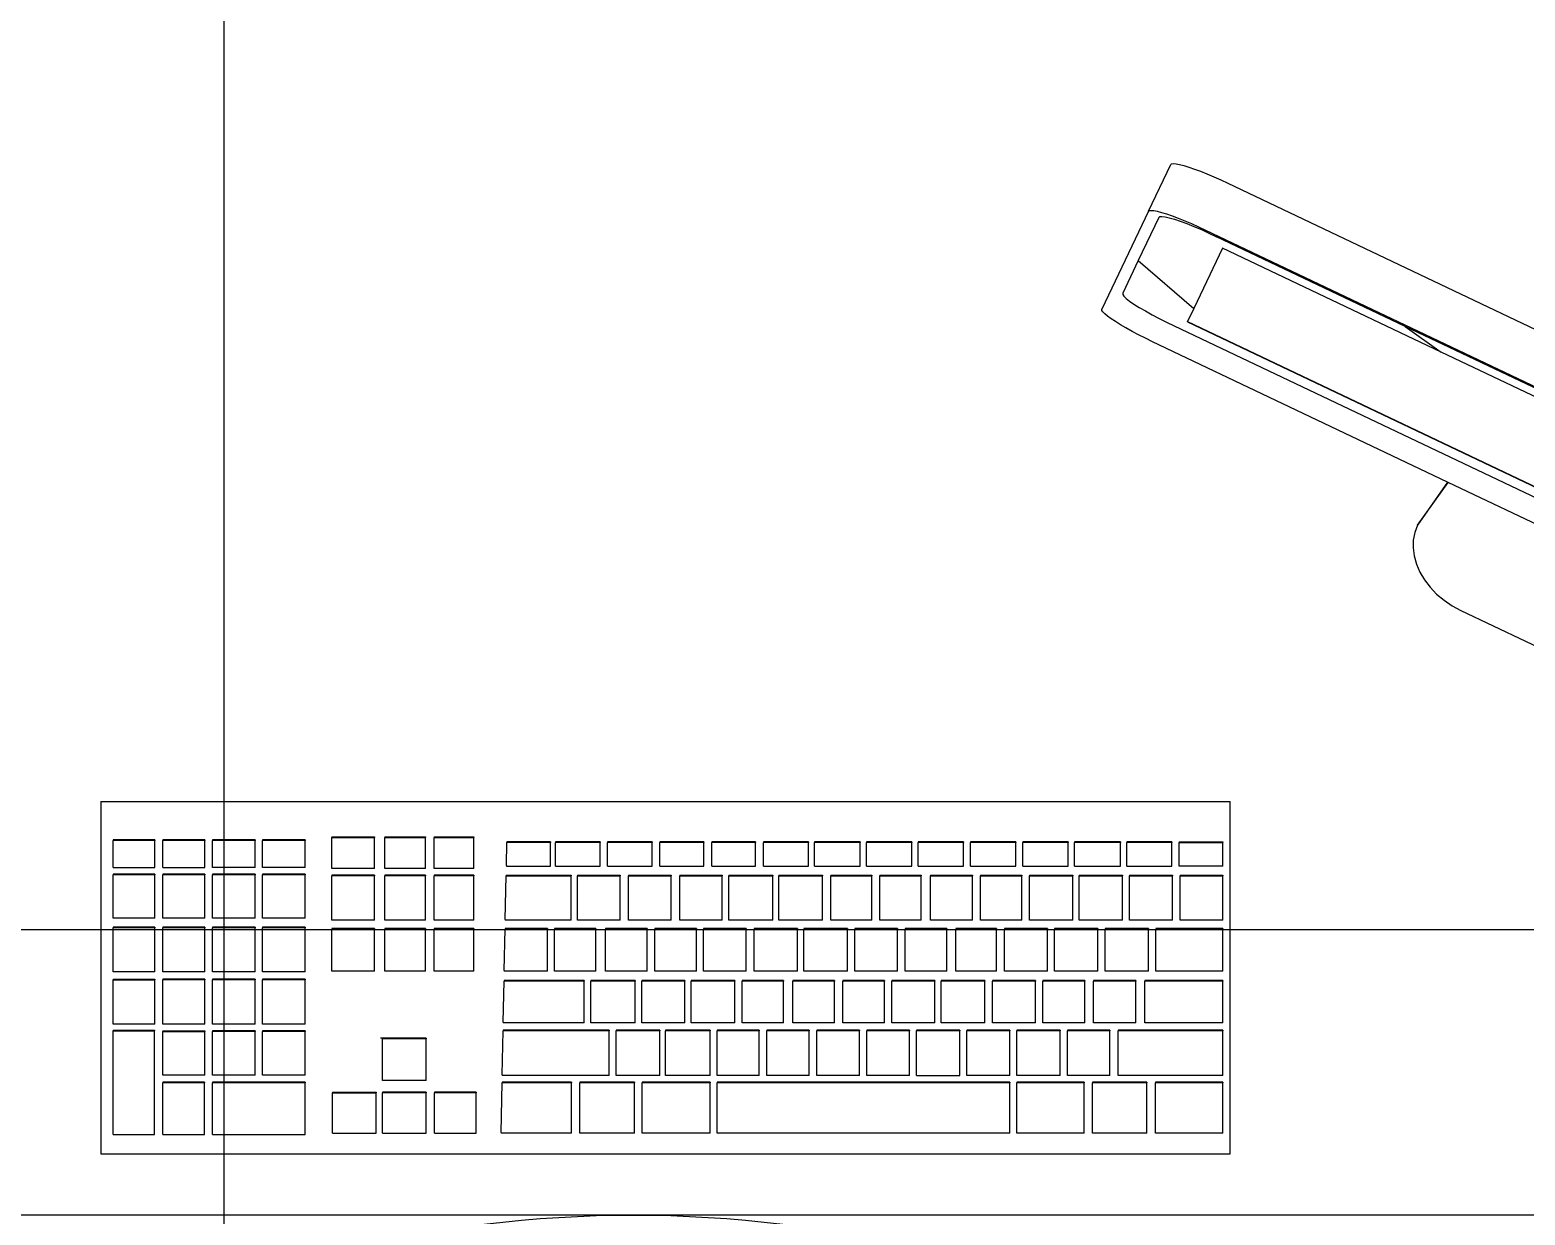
# Model space of a CAD drawing. Header units: millimetres. Extents: x 2767 to 2978, y 1319 to 1481.
# Drawn here: x 2933.005 to 2933.581, y 1400.065 to 1400.523 of the extents above; entities that cross this region are included whole.
import ezdxf

# ---------------------------------------------------------------- set-up
doc = ezdxf.new("R2010")
doc.units = ezdxf.units.MM
doc.header["$LTSCALE"] = 0.03
doc.layers.add('A-EQUIPAMENTOS', color=252, linetype='Continuous')
doc.layers.add('A-PAREDE', color=5, linetype='Continuous', lineweight=30)
doc.layers.add('A_lay', color=7, linetype='Continuous', true_color=0x919191)

# ---------------------------------------------------------------- blocks, each defined once
blk = doc.blocks.new('Adminidtração')
at = {"layer": 'A_lay'}
h = blk.add_hatch(dxfattribs=at)
h.set_pattern_fill('ANSI37', color=256, scale=4.9, angle=45)
h.set_pattern_definition([(90, (-0.43, 0), (-0.6125, 6e-17), []), (180, (-0.43, 0), (-6e-17, -0.6125), [])])
h.paths.add_polyline_path([(207820.34172, 9278530.58225), (207820.34172, 9278530.55225), (207820.34172, 9278529.65225), (207822.94172, 9278529.65225), (207822.94172, 9278532.95225), (207822.87672, 9278532.95225), (207822.84672, 9278532.95225), (207821.40672, 9278532.95225), (207821.37672, 9278532.95225), (207821.25172, 9278532.95225), (207821.25172, 9278532.95225), (207821.22172, 9278532.95225), (207821.04305, 9278532.95225), (207820.97475, 9278532.95225), (207820.89127, 9278532.95225), (207820.42172, 9278532.95225), (207820.39172, 9278532.95225), (207820.34172, 9278532.95225), (207820.34172, 9278532.05225), (207820.34172, 9278532.02225)])
at = {"layer": 'A-EQUIPAMENTOS'}
for p, q in [((207821.06534, 9278530.80483), (207821.06283, 9278530.80382)), ((207821.06769, 9278530.80571), (207821.06534, 9278530.80483)), ((207821.06984, 9278530.80645), (207821.06769, 9278530.80571)), ((207821.07175, 9278530.80705), (207821.06984, 9278530.80645)), ((207821.07339, 9278530.80748), (207821.07175, 9278530.80705)), ((207821.07474, 9278530.80774), (207821.07339, 9278530.80748)), ((207821.07577, 9278530.80783), (207821.07474, 9278530.80774)), ((207821.07646, 9278530.80775), (207821.07577, 9278530.80783)), ((207821.0768, 9278530.80749), (207821.07646, 9278530.80775)), ((207821.0854, 9278530.78941), (207821.0768, 9278530.80749)), ((207821.05479, 9278530.80024), (207820.93077, 9278530.74127)), ((207821.05751, 9278530.80151), (207821.05479, 9278530.80024)), ((207821.0602, 9278530.80271), (207821.05751, 9278530.80151)), ((207821.06283, 9278530.80382), (207821.0602, 9278530.80271)), ((207821.07628, 9278530.78763), (207821.07393, 9278530.78675)), ((207821.07843, 9278530.78838), (207821.07628, 9278530.78763)), ((207821.07899, 9278530.7873), (207821.07737, 9278530.78694)), ((207821.08035, 9278530.78897), (207821.07843, 9278530.78838)), ((207821.08022, 9278530.78744), (207821.07899, 9278530.7873)), ((207821.08102, 9278530.78736), (207821.08022, 9278530.78744)), ((207821.08199, 9278530.7894), (207821.08035, 9278530.78897)), ((207821.08139, 9278530.78706), (207821.08102, 9278530.78736)), ((207821.08334, 9278530.78966), (207821.08199, 9278530.7894)), ((207821.08437, 9278530.78975), (207821.08334, 9278530.78966)), ((207821.08506, 9278530.78967), (207821.08437, 9278530.78975)), ((207821.0854, 9278530.78941), (207821.08506, 9278530.78967)), ((207821.0854, 9278530.78941), (207821.10337, 9278530.75161)), ((207821.06338, 9278530.78216), (207820.6491, 9278530.58517)), ((207821.06498, 9278530.78233), (207821.06206, 9278530.78099)), ((207821.0661, 9278530.78343), (207821.06338, 9278530.78216)), ((207821.06784, 9278530.78356), (207821.06498, 9278530.78233)), ((207821.0688, 9278530.78463), (207821.0661, 9278530.78343)), ((207821.07057, 9278530.78466), (207821.06784, 9278530.78356)), ((207821.07142, 9278530.78574), (207821.0688, 9278530.78463)), ((207821.07311, 9278530.7856), (207821.07057, 9278530.78466)), ((207821.07393, 9278530.78675), (207821.07142, 9278530.78574)), ((207821.0754, 9278530.78637), (207821.07311, 9278530.7856)), ((207821.07737, 9278530.78694), (207821.0754, 9278530.78637)), ((207821.08139, 9278530.78706), (207821.08932, 9278530.77036)), ((207820.98643, 9278530.74502), (207821.05914, 9278530.77959)), ((207821.06206, 9278530.78099), (207821.05914, 9278530.77959)), ((207820.97249, 9278530.7351), (207821.05685, 9278530.77521)), ((207821.05685, 9278530.77521), (207821.06793, 9278530.7519)), ((207821.08932, 9278530.77036), (207821.06793, 9278530.7519)), ((207821.08932, 9278530.77036), (207821.09529, 9278530.75782)), ((207821.09098, 9278530.75361), (207821.08894, 9278530.75232)), ((207821.09266, 9278530.75478), (207821.09098, 9278530.75361)), ((207821.09397, 9278530.75581), (207821.09266, 9278530.75478)), ((207821.09485, 9278530.75668), (207821.09397, 9278530.75581)), ((207821.09529, 9278530.75735), (207821.09485, 9278530.75668)), ((207821.09529, 9278530.75782), (207821.09529, 9278530.75735)), ((207821.07037, 9278530.74678), (207820.6687, 9278530.55578)), ((207821.07031, 9278530.74692), (207820.81878, 9278530.62731)), ((207821.06793, 9278530.7519), (207821.07031, 9278530.74692)), ((207821.07037, 9278530.74678), (207821.07031, 9278530.74692)), ((207821.08126, 9278530.74808), (207821.07838, 9278530.74666)), ((207821.08402, 9278530.74952), (207821.08126, 9278530.74808)), ((207821.0866, 9278530.75095), (207821.08402, 9278530.74952)), ((207821.08894, 9278530.75232), (207821.0866, 9278530.75095)), ((207821.09624, 9278530.74566), (207821.09817, 9278530.74686)), ((207821.09817, 9278530.74686), (207821.09984, 9278530.74797)), ((207821.09984, 9278530.74797), (207821.10121, 9278530.74897)), ((207821.10121, 9278530.74897), (207821.10227, 9278530.74985)), ((207821.10227, 9278530.74985), (207821.10299, 9278530.75059)), ((207821.10299, 9278530.75059), (207821.10336, 9278530.75118)), ((207821.10336, 9278530.75118), (207821.10337, 9278530.75161)), ((207820.65373, 9278530.58682), (207820.98643, 9278530.74502)), ((207821.07546, 9278530.74528), (207820.66419, 9278530.54972)), ((207820.98643, 9278530.74502), (207820.97249, 9278530.7351)), ((207821.07838, 9278530.74666), (207821.07546, 9278530.74528)), ((207821.08656, 9278530.74042), (207821.08919, 9278530.74175)), ((207821.08919, 9278530.74175), (207821.09171, 9278530.74309)), ((207821.09171, 9278530.74309), (207821.09407, 9278530.7444)), ((207821.09407, 9278530.7444), (207821.09624, 9278530.74566)), ((207820.97002, 9278530.68498), (207821.08386, 9278530.73911)), ((207821.08386, 9278530.73911), (207821.08656, 9278530.74042)), ((207820.65518, 9278530.58422), (207820.97249, 9278530.7351)), ((207820.78653, 9278530.59773), (207820.96975, 9278530.68485)), ((207820.96975, 9278530.68485), (207820.97002, 9278530.68498)), ((207820.98165, 9278530.6683), (207820.96975, 9278530.68485)), ((207820.97002, 9278530.68498), (207820.98165, 9278530.6683)), ((207820.98165, 9278530.6683), (207820.98268, 9278530.66554)), ((207820.98268, 9278530.66554), (207820.98325, 9278530.66261)), ((207820.98325, 9278530.66261), (207820.98333, 9278530.65957)), ((207820.98294, 9278530.65646), (207820.98207, 9278530.65334)), ((207820.98333, 9278530.65957), (207820.98294, 9278530.65646)), ((207820.98074, 9278530.65027), (207820.97898, 9278530.64728)), ((207820.98207, 9278530.65334), (207820.98074, 9278530.65027)), ((207820.97681, 9278530.64444), (207820.97427, 9278530.64179)), ((207820.97898, 9278530.64728), (207820.97681, 9278530.64444)), ((207820.96827, 9278530.63726), (207820.96491, 9278530.63545)), ((207820.97141, 9278530.63939), (207820.96827, 9278530.63726)), ((207820.97427, 9278530.64179), (207820.97141, 9278530.63939)), ((207820.96491, 9278530.63545), (207820.8279, 9278530.5703)), ((207821.48946, 9278530.56172), (207821.05394, 9278530.56172)), ((207821.05394, 9278530.42591), (207821.05394, 9278530.56172)), ((207821.48946, 9278530.56172), (207821.48946, 9278530.42591)), ((207821.07356, 9278530.54619), (207821.0567, 9278530.54619)), ((207821.0567, 9278530.54619), (207821.0567, 9278530.54592)), ((207821.07356, 9278530.54592), (207821.0567, 9278530.54592)), ((207821.0567, 9278530.53684), (207821.0567, 9278530.54592)), ((207821.07356, 9278530.54619), (207821.07356, 9278530.54592)), ((207821.07356, 9278530.53684), (207821.07356, 9278530.54592)), ((207821.07635, 9278530.54619), (207821.09377, 9278530.54619)), ((207821.07635, 9278530.54619), (207821.07635, 9278530.54592)), ((207821.07635, 9278530.54592), (207821.09377, 9278530.54592)), ((207821.07635, 9278530.53684), (207821.07635, 9278530.54592)), ((207821.09377, 9278530.54619), (207821.09377, 9278530.54592)), ((207821.09377, 9278530.53684), (207821.09377, 9278530.54592)), ((207821.09619, 9278530.54619), (207821.11399, 9278530.54619)), ((207821.09619, 9278530.54619), (207821.09619, 9278530.54592)), ((207821.09619, 9278530.54592), (207821.11399, 9278530.54592)), ((207821.09619, 9278530.53684), (207821.09619, 9278530.54592)), ((207821.11399, 9278530.54619), (207821.11399, 9278530.54592)), ((207821.11399, 9278530.53684), (207821.11399, 9278530.54592)), ((207821.11635, 9278530.54619), (207821.13383, 9278530.54619)), ((207821.11635, 9278530.54619), (207821.11635, 9278530.54592)), ((207821.11635, 9278530.54592), (207821.13383, 9278530.54592)), ((207821.11635, 9278530.53684), (207821.11635, 9278530.54592)), ((207821.13383, 9278530.54619), (207821.13383, 9278530.54592)), ((207821.13383, 9278530.53684), (207821.13383, 9278530.54592)), ((207821.13657, 9278530.54619), (207821.15405, 9278530.54619)), ((207821.13657, 9278530.54619), (207821.13657, 9278530.54592)), ((207821.13657, 9278530.54592), (207821.15405, 9278530.54592)), ((207821.13657, 9278530.53684), (207821.13657, 9278530.54592)), ((207821.15405, 9278530.54619), (207821.15405, 9278530.54592)), ((207821.15405, 9278530.53684), (207821.15405, 9278530.54592)), ((207821.1568, 9278530.54619), (207821.17422, 9278530.54619)), ((207821.1568, 9278530.54619), (207821.1568, 9278530.54592)), ((207821.1568, 9278530.54592), (207821.17422, 9278530.54592)), ((207821.1568, 9278530.53684), (207821.1568, 9278530.54592)), ((207821.17422, 9278530.54619), (207821.17422, 9278530.54592)), ((207821.17422, 9278530.53684), (207821.17422, 9278530.54592)), ((207821.17672, 9278530.54619), (207821.19418, 9278530.54619)), ((207821.17672, 9278530.54619), (207821.17672, 9278530.54592)), ((207821.17672, 9278530.53684), (207821.17672, 9278530.54592)), ((207821.17672, 9278530.54592), (207821.19418, 9278530.54592)), ((207821.19418, 9278530.54619), (207821.19418, 9278530.54592)), ((207821.19418, 9278530.53684), (207821.19418, 9278530.54592)), ((207821.19657, 9278530.54619), (207821.21421, 9278530.54619)), ((207821.19657, 9278530.54619), (207821.19657, 9278530.54592)), ((207821.19657, 9278530.54592), (207821.21421, 9278530.54592)), ((207821.19657, 9278530.53684), (207821.19657, 9278530.54592)), ((207821.21421, 9278530.54619), (207821.21421, 9278530.54592)), ((207821.21421, 9278530.53684), (207821.21421, 9278530.54592)), ((207821.21658, 9278530.54619), (207821.2339, 9278530.54619)), ((207821.21658, 9278530.54619), (207821.21658, 9278530.54592)), ((207821.21658, 9278530.53684), (207821.21658, 9278530.54592)), ((207821.21658, 9278530.54592), (207821.2339, 9278530.54592)), ((207821.2339, 9278530.54619), (207821.2339, 9278530.54592)), ((207821.2339, 9278530.53684), (207821.2339, 9278530.54592)), ((207821.23699, 9278530.54619), (207821.25376, 9278530.54619)), ((207821.23699, 9278530.54619), (207821.23699, 9278530.54592)), ((207821.23699, 9278530.54592), (207821.25376, 9278530.54592)), ((207821.23699, 9278530.53684), (207821.23699, 9278530.54592)), ((207821.25376, 9278530.54619), (207821.25376, 9278530.54592)), ((207821.25376, 9278530.53684), (207821.25376, 9278530.54592)), ((207821.25692, 9278530.54619), (207821.27387, 9278530.54619)), ((207821.25692, 9278530.54619), (207821.25692, 9278530.54592)), ((207821.25692, 9278530.54592), (207821.27387, 9278530.54592)), ((207821.25692, 9278530.53684), (207821.25692, 9278530.54592)), ((207821.27387, 9278530.54619), (207821.27387, 9278530.54592)), ((207821.27387, 9278530.53684), (207821.27387, 9278530.54592)), ((207821.27684, 9278530.54619), (207821.27684, 9278530.54592)), ((207821.27684, 9278530.54619), (207821.29403, 9278530.54619)), ((207821.27684, 9278530.53684), (207821.27684, 9278530.54592)), ((207821.27684, 9278530.54592), (207821.29403, 9278530.54592)), ((207821.29403, 9278530.54619), (207821.29403, 9278530.54592)), ((207821.29403, 9278530.53684), (207821.29403, 9278530.54592)), ((207821.29689, 9278530.54619), (207821.29689, 9278530.54592)), ((207821.29689, 9278530.54619), (207821.31414, 9278530.54619)), ((207821.29689, 9278530.54592), (207821.31414, 9278530.54592)), ((207821.29689, 9278530.53684), (207821.29689, 9278530.54592)), ((207821.31414, 9278530.54619), (207821.31414, 9278530.54592)), ((207821.31414, 9278530.53684), (207821.31414, 9278530.54592)), ((207821.31602, 9278530.54619), (207821.31602, 9278530.54592)), ((207821.31602, 9278530.54619), (207821.33288, 9278530.54619)), ((207821.31602, 9278530.54592), (207821.33288, 9278530.54592)), ((207821.31602, 9278530.53684), (207821.31602, 9278530.54592)), ((207821.33288, 9278530.54619), (207821.33288, 9278530.54592)), ((207821.33306, 9278530.53712), (207821.33288, 9278530.54592)), ((207821.34556, 9278530.54809), (207821.34556, 9278530.54782)), ((207821.36088, 9278530.54809), (207821.34556, 9278530.54809)), ((207821.36088, 9278530.54782), (207821.34556, 9278530.54782)), ((207821.34556, 9278530.53597), (207821.34556, 9278530.54782)), ((207821.36088, 9278530.54809), (207821.36088, 9278530.54782)), ((207821.36088, 9278530.53597), (207821.36088, 9278530.54782)), ((207821.36423, 9278530.54809), (207821.36423, 9278530.54782)), ((207821.37992, 9278530.54809), (207821.36423, 9278530.54809)), ((207821.37992, 9278530.54782), (207821.36423, 9278530.54782)), ((207821.36423, 9278530.53597), (207821.36423, 9278530.54782)), ((207821.37992, 9278530.54809), (207821.37992, 9278530.54782)), ((207821.37992, 9278530.53597), (207821.37992, 9278530.54782)), ((207821.3839, 9278530.54809), (207821.3839, 9278530.54782)), ((207821.40038, 9278530.54809), (207821.3839, 9278530.54809)), ((207821.40038, 9278530.54782), (207821.3839, 9278530.54782)), ((207821.3839, 9278530.53597), (207821.3839, 9278530.54782)), ((207821.40038, 9278530.54809), (207821.40038, 9278530.54782)), ((207821.40038, 9278530.53597), (207821.40038, 9278530.54782)), ((207821.41067, 9278530.54695), (207821.42706, 9278530.54695)), ((207821.41067, 9278530.54695), (207821.41067, 9278530.54668)), ((207821.41067, 9278530.54668), (207821.42706, 9278530.54668)), ((207821.41067, 9278530.53632), (207821.41067, 9278530.54668)), ((207821.42706, 9278530.54695), (207821.42706, 9278530.54668)), ((207821.42706, 9278530.53632), (207821.42706, 9278530.54668)), ((207821.42989, 9278530.54695), (207821.42989, 9278530.54668)), ((207821.42989, 9278530.54695), (207821.44641, 9278530.54695)), ((207821.42989, 9278530.54668), (207821.44641, 9278530.54668)), ((207821.42989, 9278530.53632), (207821.42989, 9278530.54668)), ((207821.44641, 9278530.54695), (207821.44641, 9278530.54668)), ((207821.44641, 9278530.53632), (207821.44641, 9278530.54668)), ((207821.44934, 9278530.54695), (207821.44934, 9278530.54668)), ((207821.44934, 9278530.54695), (207821.46556, 9278530.54695)), ((207821.44934, 9278530.54668), (207821.46556, 9278530.54668)), ((207821.44934, 9278530.53632), (207821.44934, 9278530.54668)), ((207821.46556, 9278530.54695), (207821.46556, 9278530.54668)), ((207821.46556, 9278530.53632), (207821.46556, 9278530.54668)), ((207821.46857, 9278530.54695), (207821.48472, 9278530.54695)), ((207821.46857, 9278530.54695), (207821.46857, 9278530.54668)), ((207821.46857, 9278530.54668), (207821.48472, 9278530.54668)), ((207821.46857, 9278530.53632), (207821.46857, 9278530.54668)), ((207821.48472, 9278530.54695), (207821.48472, 9278530.54668)), ((207821.48472, 9278530.53632), (207821.48472, 9278530.54668)), ((207821.0567, 9278530.53684), (207821.07356, 9278530.53684)), ((207821.0567, 9278530.53341), (207821.0567, 9278530.53314)), ((207821.0732, 9278530.53341), (207821.0567, 9278530.53341)), ((207821.0732, 9278530.53341), (207821.0732, 9278530.53314)), ((207821.09276, 9278530.53341), (207821.07607, 9278530.53341)), ((207821.07607, 9278530.53341), (207821.07607, 9278530.53314)), ((207821.09377, 9278530.53684), (207821.07635, 9278530.53684)), ((207821.09276, 9278530.53341), (207821.09276, 9278530.53314)), ((207821.11216, 9278530.53341), (207821.09543, 9278530.53341)), ((207821.09543, 9278530.53341), (207821.09543, 9278530.53314)), ((207821.11399, 9278530.53684), (207821.09619, 9278530.53684)), ((207821.11216, 9278530.53341), (207821.11216, 9278530.53314)), ((207821.13127, 9278530.53341), (207821.11456, 9278530.53341)), ((207821.11456, 9278530.53341), (207821.11456, 9278530.53314)), ((207821.13383, 9278530.53684), (207821.11635, 9278530.53684)), ((207821.13127, 9278530.53341), (207821.13127, 9278530.53314)), ((207821.15015, 9278530.53341), (207821.13424, 9278530.53341)), ((207821.13424, 9278530.53341), (207821.13424, 9278530.53314)), ((207821.15405, 9278530.53684), (207821.13657, 9278530.53684)), ((207821.15015, 9278530.53341), (207821.15015, 9278530.53314)), ((207821.16946, 9278530.53341), (207821.15331, 9278530.53341)), ((207821.15331, 9278530.53341), (207821.15331, 9278530.53314)), ((207821.17422, 9278530.53684), (207821.1568, 9278530.53684)), ((207821.16946, 9278530.53341), (207821.16946, 9278530.53314)), ((207821.17309, 9278530.53341), (207821.17309, 9278530.53314)), ((207821.189, 9278530.53341), (207821.17309, 9278530.53341)), ((207821.19418, 9278530.53684), (207821.17672, 9278530.53684)), ((207821.189, 9278530.53341), (207821.189, 9278530.53314)), ((207821.20797, 9278530.53341), (207821.19209, 9278530.53341)), ((207821.19209, 9278530.53341), (207821.19209, 9278530.53314)), ((207821.21421, 9278530.53684), (207821.19657, 9278530.53684)), ((207821.20797, 9278530.53341), (207821.20797, 9278530.53314)), ((207821.22791, 9278530.53341), (207821.21106, 9278530.53341)), ((207821.21106, 9278530.53341), (207821.21106, 9278530.53314)), ((207821.2339, 9278530.53684), (207821.21658, 9278530.53684)), ((207821.22791, 9278530.53341), (207821.22791, 9278530.53314)), ((207821.23026, 9278530.53341), (207821.23026, 9278530.53314)), ((207821.24723, 9278530.53341), (207821.23026, 9278530.53341)), ((207821.25376, 9278530.53684), (207821.23699, 9278530.53684)), ((207821.24723, 9278530.53341), (207821.24723, 9278530.53314)), ((207821.26614, 9278530.53341), (207821.24981, 9278530.53341)), ((207821.24981, 9278530.53341), (207821.24981, 9278530.53314)), ((207821.27387, 9278530.53684), (207821.25692, 9278530.53684)), ((207821.26614, 9278530.53341), (207821.26614, 9278530.53314)), ((207821.26955, 9278530.53341), (207821.26955, 9278530.53314)), ((207821.28597, 9278530.53341), (207821.26955, 9278530.53341)), ((207821.29403, 9278530.53684), (207821.27684, 9278530.53684)), ((207821.28597, 9278530.53341), (207821.28597, 9278530.53314)), ((207821.28916, 9278530.53341), (207821.28916, 9278530.53314)), ((207821.30557, 9278530.53341), (207821.28916, 9278530.53341)), ((207821.31414, 9278530.53684), (207821.29689, 9278530.53684)), ((207821.30557, 9278530.53341), (207821.30557, 9278530.53314)), ((207821.30808, 9278530.53341), (207821.30808, 9278530.53314)), ((207821.33313, 9278530.53341), (207821.30808, 9278530.53341)), ((207821.33306, 9278530.53684), (207821.31602, 9278530.53684)), ((207821.33306, 9278530.53712), (207821.33306, 9278530.53684)), ((207821.33313, 9278530.53341), (207821.33313, 9278530.53314)), ((207821.34556, 9278530.53597), (207821.36088, 9278530.53597)), ((207821.34556, 9278530.53341), (207821.34556, 9278530.53314)), ((207821.34556, 9278530.53341), (207821.36088, 9278530.53341)), ((207821.36088, 9278530.53341), (207821.36088, 9278530.53314)), ((207821.36423, 9278530.53597), (207821.37992, 9278530.53597)), ((207821.36423, 9278530.53341), (207821.36423, 9278530.53314)), ((207821.36423, 9278530.53341), (207821.37992, 9278530.53341)), ((207821.37992, 9278530.53341), (207821.37992, 9278530.53314)), ((207821.3839, 9278530.53597), (207821.40038, 9278530.53597)), ((207821.3839, 9278530.53341), (207821.40038, 9278530.53341)), ((207821.3839, 9278530.53341), (207821.3839, 9278530.53314)), ((207821.40038, 9278530.53341), (207821.40038, 9278530.53314)), ((207821.41067, 9278530.53632), (207821.42706, 9278530.53632)), ((207821.41067, 9278530.53378), (207821.42706, 9278530.53378)), ((207821.41067, 9278530.53378), (207821.41067, 9278530.53351)), ((207821.41067, 9278530.53351), (207821.42706, 9278530.53351)), ((207821.41067, 9278530.51677), (207821.41067, 9278530.53351)), ((207821.42706, 9278530.53378), (207821.42706, 9278530.53351)), ((207821.42706, 9278530.51677), (207821.42706, 9278530.53351)), ((207821.42989, 9278530.53632), (207821.44641, 9278530.53632)), ((207821.42989, 9278530.53378), (207821.44641, 9278530.53378)), ((207821.42989, 9278530.53378), (207821.42989, 9278530.53351)), ((207821.42989, 9278530.53351), (207821.44641, 9278530.53351)), ((207821.42989, 9278530.51677), (207821.42989, 9278530.53351)), ((207821.44641, 9278530.53378), (207821.44641, 9278530.53351)), ((207821.44641, 9278530.51677), (207821.44641, 9278530.53351)), ((207821.46556, 9278530.53632), (207821.44934, 9278530.53632)), ((207821.44934, 9278530.53378), (207821.46556, 9278530.53378)), ((207821.44934, 9278530.53378), (207821.44934, 9278530.53351)), ((207821.44934, 9278530.53351), (207821.46556, 9278530.53351)), ((207821.44934, 9278530.51677), (207821.44934, 9278530.53351)), ((207821.46556, 9278530.53378), (207821.46556, 9278530.53351)), ((207821.46556, 9278530.51677), (207821.46556, 9278530.53351)), ((207821.48472, 9278530.53632), (207821.46857, 9278530.53632)), ((207821.46857, 9278530.53378), (207821.48472, 9278530.53378)), ((207821.46857, 9278530.53378), (207821.46857, 9278530.53351)), ((207821.46857, 9278530.53351), (207821.48472, 9278530.53351)), ((207821.46857, 9278530.51677), (207821.46857, 9278530.53351)), ((207821.48472, 9278530.53378), (207821.48472, 9278530.53351)), ((207821.48472, 9278530.51677), (207821.48472, 9278530.53351)), ((207821.0732, 9278530.53314), (207821.0567, 9278530.53314)), ((207821.0567, 9278530.51598), (207821.0567, 9278530.53314)), ((207821.0732, 9278530.51598), (207821.0732, 9278530.53314)), ((207821.09276, 9278530.53314), (207821.07607, 9278530.53314)), ((207821.07607, 9278530.51598), (207821.07607, 9278530.53314)), ((207821.09276, 9278530.51598), (207821.09276, 9278530.53314)), ((207821.11216, 9278530.53314), (207821.09543, 9278530.53314)), ((207821.09543, 9278530.51598), (207821.09543, 9278530.53314)), ((207821.11216, 9278530.51598), (207821.11216, 9278530.53314)), ((207821.13127, 9278530.53314), (207821.11456, 9278530.53314)), ((207821.11456, 9278530.51598), (207821.11456, 9278530.53314)), ((207821.13127, 9278530.51598), (207821.13127, 9278530.53314)), ((207821.15015, 9278530.53314), (207821.13424, 9278530.53314)), ((207821.13424, 9278530.51598), (207821.13424, 9278530.53314)), ((207821.15015, 9278530.51598), (207821.15015, 9278530.53314)), ((207821.16946, 9278530.53314), (207821.15331, 9278530.53314)), ((207821.15331, 9278530.51598), (207821.15331, 9278530.53314)), ((207821.16946, 9278530.51598), (207821.16946, 9278530.53314)), ((207821.189, 9278530.53314), (207821.17309, 9278530.53314)), ((207821.17309, 9278530.51598), (207821.17309, 9278530.53314)), ((207821.189, 9278530.51598), (207821.189, 9278530.53314)), ((207821.20797, 9278530.53314), (207821.19209, 9278530.53314)), ((207821.19209, 9278530.51598), (207821.19209, 9278530.53314)), ((207821.20797, 9278530.51598), (207821.20797, 9278530.53314)), ((207821.22791, 9278530.53314), (207821.21106, 9278530.53314)), ((207821.21106, 9278530.51598), (207821.21106, 9278530.53314)), ((207821.22791, 9278530.51598), (207821.22791, 9278530.53314)), ((207821.24723, 9278530.53314), (207821.23026, 9278530.53314)), ((207821.23026, 9278530.51598), (207821.23026, 9278530.53314)), ((207821.24723, 9278530.51598), (207821.24723, 9278530.53314)), ((207821.26614, 9278530.53314), (207821.24981, 9278530.53314)), ((207821.24981, 9278530.51598), (207821.24981, 9278530.53314)), ((207821.26614, 9278530.51598), (207821.26614, 9278530.53314)), ((207821.28597, 9278530.53314), (207821.26955, 9278530.53314)), ((207821.26955, 9278530.51598), (207821.26955, 9278530.53314)), ((207821.28597, 9278530.51598), (207821.28597, 9278530.53314)), ((207821.30557, 9278530.53314), (207821.28916, 9278530.53314)), ((207821.28916, 9278530.51598), (207821.28916, 9278530.53314)), ((207821.30557, 9278530.51598), (207821.30557, 9278530.53314)), ((207821.33313, 9278530.53314), (207821.30808, 9278530.53314)), ((207821.30808, 9278530.51598), (207821.30808, 9278530.53314)), ((207821.33346, 9278530.51625), (207821.33313, 9278530.53314)), ((207821.34556, 9278530.53314), (207821.36088, 9278530.53314)), ((207821.34556, 9278530.51598), (207821.34556, 9278530.53314)), ((207821.36088, 9278530.51598), (207821.36088, 9278530.53314)), ((207821.36423, 9278530.53314), (207821.37992, 9278530.53314)), ((207821.36423, 9278530.51598), (207821.36423, 9278530.53314)), ((207821.37992, 9278530.51598), (207821.37992, 9278530.53314)), ((207821.3839, 9278530.53314), (207821.40038, 9278530.53314)), ((207821.3839, 9278530.51598), (207821.3839, 9278530.53314)), ((207821.40038, 9278530.51598), (207821.40038, 9278530.53314)), ((207821.33346, 9278530.51625), (207821.33346, 9278530.51598)), ((207821.41067, 9278530.51677), (207821.42706, 9278530.51677)), ((207821.42989, 9278530.51677), (207821.44641, 9278530.51677)), ((207821.44934, 9278530.51677), (207821.46556, 9278530.51677)), ((207821.46857, 9278530.51677), (207821.48472, 9278530.51677)), ((207821.0567, 9278530.51598), (207821.0732, 9278530.51598)), ((207821.0567, 9278530.51282), (207821.0567, 9278530.51255)), ((207821.0567, 9278530.51282), (207821.08253, 9278530.51282)), ((207821.0567, 9278530.51255), (207821.08253, 9278530.51255)), ((207821.0567, 9278530.49634), (207821.0567, 9278530.51255)), ((207821.07607, 9278530.51598), (207821.09276, 9278530.51598)), ((207821.08253, 9278530.51282), (207821.08253, 9278530.51255)), ((207821.08253, 9278530.49634), (207821.08253, 9278530.51255)), ((207821.08537, 9278530.51282), (207821.10212, 9278530.51282)), ((207821.08537, 9278530.51282), (207821.08537, 9278530.51255)), ((207821.08537, 9278530.51255), (207821.10212, 9278530.51255)), ((207821.08537, 9278530.49634), (207821.08537, 9278530.51255)), ((207821.09543, 9278530.51598), (207821.11216, 9278530.51598)), ((207821.10212, 9278530.51282), (207821.10212, 9278530.51255)), ((207821.10212, 9278530.49634), (207821.10212, 9278530.51255)), ((207821.10493, 9278530.51282), (207821.12162, 9278530.51282)), ((207821.10493, 9278530.51282), (207821.10493, 9278530.51255)), ((207821.10493, 9278530.51255), (207821.12162, 9278530.51255)), ((207821.10493, 9278530.49634), (207821.10493, 9278530.51255)), ((207821.11456, 9278530.51598), (207821.13127, 9278530.51598)), ((207821.12162, 9278530.51282), (207821.12162, 9278530.51255)), ((207821.12162, 9278530.49634), (207821.12162, 9278530.51255)), ((207821.12428, 9278530.51282), (207821.12428, 9278530.51255)), ((207821.12428, 9278530.51282), (207821.14092, 9278530.51282)), ((207821.12428, 9278530.51255), (207821.14092, 9278530.51255)), ((207821.12428, 9278530.49634), (207821.12428, 9278530.51255)), ((207821.13424, 9278530.51598), (207821.15015, 9278530.51598)), ((207821.14092, 9278530.51282), (207821.14092, 9278530.51255)), ((207821.14092, 9278530.49634), (207821.14092, 9278530.51255)), ((207821.14405, 9278530.51282), (207821.15965, 9278530.51282)), ((207821.14405, 9278530.51282), (207821.14405, 9278530.51255)), ((207821.14405, 9278530.51255), (207821.15965, 9278530.51255)), ((207821.14405, 9278530.49634), (207821.14405, 9278530.51255)), ((207821.15331, 9278530.51598), (207821.16946, 9278530.51598)), ((207821.15965, 9278530.51282), (207821.15965, 9278530.51255)), ((207821.15965, 9278530.49634), (207821.15965, 9278530.51255)), ((207821.16319, 9278530.51282), (207821.17928, 9278530.51282)), ((207821.16319, 9278530.51282), (207821.16319, 9278530.51255)), ((207821.16319, 9278530.51255), (207821.17928, 9278530.51255)), ((207821.16319, 9278530.49634), (207821.16319, 9278530.51255)), ((207821.17309, 9278530.51598), (207821.189, 9278530.51598)), ((207821.17928, 9278530.51282), (207821.17928, 9278530.51255)), ((207821.17928, 9278530.49634), (207821.17928, 9278530.51255)), ((207821.18213, 9278530.51282), (207821.19868, 9278530.51282)), ((207821.18213, 9278530.51282), (207821.18213, 9278530.51255)), ((207821.18213, 9278530.51255), (207821.19868, 9278530.51255)), ((207821.18213, 9278530.49634), (207821.18213, 9278530.51255)), ((207821.19209, 9278530.51598), (207821.20797, 9278530.51598)), ((207821.19868, 9278530.51282), (207821.19868, 9278530.51255)), ((207821.19868, 9278530.49634), (207821.19868, 9278530.51255)), ((207821.20153, 9278530.51282), (207821.21828, 9278530.51282)), ((207821.20153, 9278530.51282), (207821.20153, 9278530.51255)), ((207821.20153, 9278530.51255), (207821.21828, 9278530.51255)), ((207821.20153, 9278530.49634), (207821.20153, 9278530.51255)), ((207821.21106, 9278530.51598), (207821.22791, 9278530.51598)), ((207821.21828, 9278530.51282), (207821.21828, 9278530.51255)), ((207821.21828, 9278530.49634), (207821.21828, 9278530.51255)), ((207821.22073, 9278530.51282), (207821.23747, 9278530.51282)), ((207821.22073, 9278530.51282), (207821.22073, 9278530.51255)), ((207821.22073, 9278530.51255), (207821.23747, 9278530.51255)), ((207821.22073, 9278530.49634), (207821.22073, 9278530.51255)), ((207821.23026, 9278530.51598), (207821.24723, 9278530.51598)), ((207821.23747, 9278530.51282), (207821.23747, 9278530.51255)), ((207821.23747, 9278530.49634), (207821.23747, 9278530.51255)), ((207821.24054, 9278530.51282), (207821.24054, 9278530.51255)), ((207821.24054, 9278530.51282), (207821.25702, 9278530.51282)), ((207821.24054, 9278530.51255), (207821.25702, 9278530.51255)), ((207821.24054, 9278530.49634), (207821.24054, 9278530.51255)), ((207821.24981, 9278530.51598), (207821.26614, 9278530.51598)), ((207821.25702, 9278530.51282), (207821.25702, 9278530.51255)), ((207821.25702, 9278530.49634), (207821.25702, 9278530.51255)), ((207821.25975, 9278530.51282), (207821.25975, 9278530.51255)), ((207821.25975, 9278530.51282), (207821.27584, 9278530.51282)), ((207821.25975, 9278530.51255), (207821.27584, 9278530.51255)), ((207821.25975, 9278530.49634), (207821.25975, 9278530.51255)), ((207821.26955, 9278530.51598), (207821.28597, 9278530.51598)), ((207821.27584, 9278530.51282), (207821.27584, 9278530.51255)), ((207821.27584, 9278530.49634), (207821.27584, 9278530.51255)), ((207821.2788, 9278530.51282), (207821.29478, 9278530.51282)), ((207821.2788, 9278530.51282), (207821.2788, 9278530.51255)), ((207821.2788, 9278530.51255), (207821.29478, 9278530.51255)), ((207821.2788, 9278530.49634), (207821.2788, 9278530.51255)), ((207821.28916, 9278530.51598), (207821.30557, 9278530.51598)), ((207821.29478, 9278530.51282), (207821.29478, 9278530.51255)), ((207821.29478, 9278530.49634), (207821.29478, 9278530.51255)), ((207821.29856, 9278530.51282), (207821.31447, 9278530.51282)), ((207821.29856, 9278530.51282), (207821.29856, 9278530.51255)), ((207821.29856, 9278530.51255), (207821.31447, 9278530.51255)), ((207821.29856, 9278530.49634), (207821.29856, 9278530.51255)), ((207821.30808, 9278530.51598), (207821.33346, 9278530.51598)), ((207821.31447, 9278530.51282), (207821.31447, 9278530.51255)), ((207821.31447, 9278530.49634), (207821.31447, 9278530.51255)), ((207821.31722, 9278530.51282), (207821.33353, 9278530.51282)), ((207821.31722, 9278530.51282), (207821.31722, 9278530.51255)), ((207821.31722, 9278530.51255), (207821.33353, 9278530.51255)), ((207821.31722, 9278530.49634), (207821.31722, 9278530.51255)), ((207821.33353, 9278530.51282), (207821.33353, 9278530.51255)), ((207821.33384, 9278530.49662), (207821.33353, 9278530.51255)), ((207821.34556, 9278530.51598), (207821.36088, 9278530.51598)), ((207821.34556, 9278530.51282), (207821.34556, 9278530.51255)), ((207821.34556, 9278530.51282), (207821.36088, 9278530.51282)), ((207821.34556, 9278530.51255), (207821.36088, 9278530.51255)), ((207821.34556, 9278530.49631), (207821.34556, 9278530.51255)), ((207821.36088, 9278530.51282), (207821.36088, 9278530.51255)), ((207821.36088, 9278530.49631), (207821.36088, 9278530.51255)), ((207821.36423, 9278530.51598), (207821.37992, 9278530.51598)), ((207821.36423, 9278530.51282), (207821.36423, 9278530.51255)), ((207821.36423, 9278530.51282), (207821.37992, 9278530.51282)), ((207821.36423, 9278530.51255), (207821.37992, 9278530.51255)), ((207821.36423, 9278530.49631), (207821.36423, 9278530.51255)), ((207821.37992, 9278530.51282), (207821.37992, 9278530.51255)), ((207821.37992, 9278530.49631), (207821.37992, 9278530.51255)), ((207821.3839, 9278530.51598), (207821.40038, 9278530.51598)), ((207821.3839, 9278530.51282), (207821.40038, 9278530.51282)), ((207821.3839, 9278530.51282), (207821.3839, 9278530.51255)), ((207821.3839, 9278530.51255), (207821.40038, 9278530.51255)), ((207821.3839, 9278530.49631), (207821.3839, 9278530.51255)), ((207821.40038, 9278530.51282), (207821.40038, 9278530.51255)), ((207821.40038, 9278530.49631), (207821.40038, 9278530.51255)), ((207821.41067, 9278530.5133), (207821.42706, 9278530.5133)), ((207821.41067, 9278530.5133), (207821.41067, 9278530.51302)), ((207821.41067, 9278530.51302), (207821.42706, 9278530.51302)), ((207821.41067, 9278530.49601), (207821.41067, 9278530.51302)), ((207821.42706, 9278530.5133), (207821.42706, 9278530.51302)), ((207821.42706, 9278530.49601), (207821.42706, 9278530.51302)), ((207821.42989, 9278530.5133), (207821.44641, 9278530.5133)), ((207821.42989, 9278530.5133), (207821.42989, 9278530.51302)), ((207821.42989, 9278530.51302), (207821.44641, 9278530.51302)), ((207821.42989, 9278530.49601), (207821.42989, 9278530.51302)), ((207821.44641, 9278530.5133), (207821.44641, 9278530.51302)), ((207821.44641, 9278530.49601), (207821.44641, 9278530.51302)), ((207821.44934, 9278530.5133), (207821.46549, 9278530.5133)), ((207821.44934, 9278530.5133), (207821.44934, 9278530.51302)), ((207821.44934, 9278530.51302), (207821.46549, 9278530.51302)), ((207821.44934, 9278530.49601), (207821.44934, 9278530.51302)), ((207821.46549, 9278530.5133), (207821.46549, 9278530.51302)), ((207821.46549, 9278530.49601), (207821.46549, 9278530.51302)), ((207821.46857, 9278530.5133), (207821.46857, 9278530.51302)), ((207821.46857, 9278530.5133), (207821.48472, 9278530.5133)), ((207821.46857, 9278530.51302), (207821.48472, 9278530.51302)), ((207821.46857, 9278530.49601), (207821.46857, 9278530.51302)), ((207821.48472, 9278530.5133), (207821.48472, 9278530.51302)), ((207821.48472, 9278530.49601), (207821.48472, 9278530.51302)), ((207821.0567, 9278530.49634), (207821.08253, 9278530.49634)), ((207821.08537, 9278530.49634), (207821.10212, 9278530.49634)), ((207821.10493, 9278530.49634), (207821.12162, 9278530.49634)), ((207821.12428, 9278530.49634), (207821.14092, 9278530.49634)), ((207821.14405, 9278530.49634), (207821.15965, 9278530.49634)), ((207821.16319, 9278530.49634), (207821.17928, 9278530.49634)), ((207821.18213, 9278530.49634), (207821.19868, 9278530.49634)), ((207821.20153, 9278530.49634), (207821.21828, 9278530.49634)), ((207821.22073, 9278530.49634), (207821.23747, 9278530.49634)), ((207821.24054, 9278530.49634), (207821.25702, 9278530.49634)), ((207821.25975, 9278530.49634), (207821.27584, 9278530.49634)), ((207821.2788, 9278530.49634), (207821.29478, 9278530.49634)), ((207821.29856, 9278530.49634), (207821.31447, 9278530.49634)), ((207821.31722, 9278530.49634), (207821.33384, 9278530.49634)), ((207821.33384, 9278530.49662), (207821.33384, 9278530.49634)), ((207821.34556, 9278530.49631), (207821.36088, 9278530.49631)), ((207821.36423, 9278530.49631), (207821.37992, 9278530.49631)), ((207821.3839, 9278530.49631), (207821.40038, 9278530.49631)), ((207821.41067, 9278530.49601), (207821.42706, 9278530.49601)), ((207821.41067, 9278530.49321), (207821.41067, 9278530.49294)), ((207821.41067, 9278530.49321), (207821.42706, 9278530.49321)), ((207821.42706, 9278530.49321), (207821.42706, 9278530.49294)), ((207821.42989, 9278530.49601), (207821.44641, 9278530.49601)), ((207821.42989, 9278530.49321), (207821.44641, 9278530.49321)), ((207821.42989, 9278530.49321), (207821.42989, 9278530.49294)), ((207821.44641, 9278530.49321), (207821.44641, 9278530.49294)), ((207821.44934, 9278530.49601), (207821.46549, 9278530.49601)), ((207821.44934, 9278530.49321), (207821.46549, 9278530.49321)), ((207821.44934, 9278530.49321), (207821.44934, 9278530.49294)), ((207821.46549, 9278530.49321), (207821.46549, 9278530.49294)), ((207821.46857, 9278530.49601), (207821.48472, 9278530.49601)), ((207821.48472, 9278530.49321), (207821.46857, 9278530.49321)), ((207821.46857, 9278530.49321), (207821.46857, 9278530.49294)), ((207821.48472, 9278530.49321), (207821.48472, 9278530.49294)), ((207821.0567, 9278530.49272), (207821.08684, 9278530.49272)), ((207821.0567, 9278530.49272), (207821.0567, 9278530.49245)), ((207821.0567, 9278530.49245), (207821.08684, 9278530.49245)), ((207821.0567, 9278530.47643), (207821.0567, 9278530.49245)), ((207821.08684, 9278530.49272), (207821.08684, 9278530.49245)), ((207821.08684, 9278530.47643), (207821.08684, 9278530.49245)), ((207821.09023, 9278530.49272), (207821.10665, 9278530.49272)), ((207821.09023, 9278530.49272), (207821.09023, 9278530.49245)), ((207821.09023, 9278530.49245), (207821.10665, 9278530.49245)), ((207821.09023, 9278530.47643), (207821.09023, 9278530.49245)), ((207821.10665, 9278530.49272), (207821.10665, 9278530.49245)), ((207821.10665, 9278530.47643), (207821.10665, 9278530.49245)), ((207821.10995, 9278530.49272), (207821.12614, 9278530.49272)), ((207821.10995, 9278530.49272), (207821.10995, 9278530.49245)), ((207821.10995, 9278530.49245), (207821.12614, 9278530.49245)), ((207821.10995, 9278530.47643), (207821.10995, 9278530.49245)), ((207821.12614, 9278530.49272), (207821.12614, 9278530.49245)), ((207821.12614, 9278530.47643), (207821.12614, 9278530.49245)), ((207821.12901, 9278530.49272), (207821.14556, 9278530.49272)), ((207821.12901, 9278530.49272), (207821.12901, 9278530.49245)), ((207821.12901, 9278530.49245), (207821.14556, 9278530.49245)), ((207821.12901, 9278530.47643), (207821.12901, 9278530.49245)), ((207821.14556, 9278530.49272), (207821.14556, 9278530.49245)), ((207821.14556, 9278530.47643), (207821.14556, 9278530.49245)), ((207821.1485, 9278530.49272), (207821.16533, 9278530.49272)), ((207821.1485, 9278530.49272), (207821.1485, 9278530.49245)), ((207821.1485, 9278530.49245), (207821.16533, 9278530.49245)), ((207821.1485, 9278530.47643), (207821.1485, 9278530.49245)), ((207821.16533, 9278530.49272), (207821.16533, 9278530.49245)), ((207821.16533, 9278530.47643), (207821.16533, 9278530.49245)), ((207821.16782, 9278530.49272), (207821.18432, 9278530.49272)), ((207821.16782, 9278530.49272), (207821.16782, 9278530.49245)), ((207821.16782, 9278530.49245), (207821.18432, 9278530.49245)), ((207821.16782, 9278530.47643), (207821.16782, 9278530.49245)), ((207821.18432, 9278530.49272), (207821.18432, 9278530.49245)), ((207821.18432, 9278530.47643), (207821.18432, 9278530.49245)), ((207821.18725, 9278530.49272), (207821.20327, 9278530.49272)), ((207821.18725, 9278530.49272), (207821.18725, 9278530.49245)), ((207821.18725, 9278530.49245), (207821.20327, 9278530.49245)), ((207821.18725, 9278530.47643), (207821.18725, 9278530.49245)), ((207821.20327, 9278530.49272), (207821.20327, 9278530.49245)), ((207821.20327, 9278530.47643), (207821.20327, 9278530.49245)), ((207821.20645, 9278530.49272), (207821.22255, 9278530.49272)), ((207821.20645, 9278530.49272), (207821.20645, 9278530.49245)), ((207821.20645, 9278530.49245), (207821.22255, 9278530.49245)), ((207821.20645, 9278530.47643), (207821.20645, 9278530.49245)), ((207821.22255, 9278530.49272), (207821.22255, 9278530.49245)), ((207821.22255, 9278530.47643), (207821.22255, 9278530.49245)), ((207821.2262, 9278530.49272), (207821.2262, 9278530.49245)), ((207821.2262, 9278530.49272), (207821.24204, 9278530.49272)), ((207821.2262, 9278530.49245), (207821.24204, 9278530.49245)), ((207821.2262, 9278530.47643), (207821.2262, 9278530.49245)), ((207821.24204, 9278530.49272), (207821.24204, 9278530.49245)), ((207821.24204, 9278530.47643), (207821.24204, 9278530.49245)), ((207821.24499, 9278530.49272), (207821.26171, 9278530.49272)), ((207821.24499, 9278530.49272), (207821.24499, 9278530.49245)), ((207821.24499, 9278530.49245), (207821.26171, 9278530.49245)), ((207821.24499, 9278530.47643), (207821.24499, 9278530.49245)), ((207821.26171, 9278530.49272), (207821.26171, 9278530.49245)), ((207821.26171, 9278530.47643), (207821.26171, 9278530.49245)), ((207821.26421, 9278530.49272), (207821.28085, 9278530.49272)), ((207821.26421, 9278530.49272), (207821.26421, 9278530.49245)), ((207821.26421, 9278530.49245), (207821.28085, 9278530.49245)), ((207821.26421, 9278530.47643), (207821.26421, 9278530.49245)), ((207821.28085, 9278530.49272), (207821.28085, 9278530.49245)), ((207821.28085, 9278530.47643), (207821.28085, 9278530.49245)), ((207821.28331, 9278530.49272), (207821.3005, 9278530.49272)), ((207821.28331, 9278530.49272), (207821.28331, 9278530.49245)), ((207821.28331, 9278530.49245), (207821.3005, 9278530.49245)), ((207821.28331, 9278530.47643), (207821.28331, 9278530.49245)), ((207821.3005, 9278530.49272), (207821.3005, 9278530.49245)), ((207821.3005, 9278530.47643), (207821.3005, 9278530.49245)), ((207821.30302, 9278530.49272), (207821.33391, 9278530.49272)), ((207821.30302, 9278530.49272), (207821.30302, 9278530.49245)), ((207821.30302, 9278530.49245), (207821.33391, 9278530.49245)), ((207821.30302, 9278530.47643), (207821.30302, 9278530.49245)), ((207821.33391, 9278530.49272), (207821.33391, 9278530.49245)), ((207821.33422, 9278530.4767), (207821.33391, 9278530.49245)), ((207821.41067, 9278530.49294), (207821.42706, 9278530.49294)), ((207821.41067, 9278530.4759), (207821.41067, 9278530.49294)), ((207821.42706, 9278530.4759), (207821.42706, 9278530.49294)), ((207821.42989, 9278530.49294), (207821.44641, 9278530.49294)), ((207821.42989, 9278530.4759), (207821.42989, 9278530.49294)), ((207821.44641, 9278530.4759), (207821.44641, 9278530.49294)), ((207821.44934, 9278530.49294), (207821.46549, 9278530.49294)), ((207821.44934, 9278530.4759), (207821.44934, 9278530.49294)), ((207821.46549, 9278530.4759), (207821.46549, 9278530.49294)), ((207821.48472, 9278530.49294), (207821.46857, 9278530.49294)), ((207821.46857, 9278530.4759), (207821.46857, 9278530.49294)), ((207821.48472, 9278530.4759), (207821.48472, 9278530.49294)), ((207821.0567, 9278530.47643), (207821.08684, 9278530.47643)), ((207821.09023, 9278530.47643), (207821.10665, 9278530.47643)), ((207821.10995, 9278530.47643), (207821.12614, 9278530.47643)), ((207821.12901, 9278530.47643), (207821.14556, 9278530.47643)), ((207821.1485, 9278530.47643), (207821.16533, 9278530.47643)), ((207821.16782, 9278530.47643), (207821.18432, 9278530.47643)), ((207821.18725, 9278530.47643), (207821.20327, 9278530.47643)), ((207821.20645, 9278530.47643), (207821.22255, 9278530.47643)), ((207821.2262, 9278530.47643), (207821.24204, 9278530.47643)), ((207821.24499, 9278530.47643), (207821.26171, 9278530.47643)), ((207821.26421, 9278530.47643), (207821.28085, 9278530.47643)), ((207821.28331, 9278530.47643), (207821.3005, 9278530.47643)), ((207821.30302, 9278530.47643), (207821.33422, 9278530.47643)), ((207821.33422, 9278530.4767), (207821.33422, 9278530.47643)), ((207821.41067, 9278530.4759), (207821.42706, 9278530.4759)), ((207821.42989, 9278530.4759), (207821.44641, 9278530.4759)), ((207821.44934, 9278530.4759), (207821.46549, 9278530.4759)), ((207821.46857, 9278530.4759), (207821.48472, 9278530.4759)), ((207821.0567, 9278530.47355), (207821.09704, 9278530.47355)), ((207821.0567, 9278530.47355), (207821.0567, 9278530.47327)), ((207821.0567, 9278530.47327), (207821.09704, 9278530.47327)), ((207821.0567, 9278530.45607), (207821.0567, 9278530.47327)), ((207821.09704, 9278530.47355), (207821.09704, 9278530.47327)), ((207821.09704, 9278530.45607), (207821.09704, 9278530.47327)), ((207821.10034, 9278530.47355), (207821.11663, 9278530.47355)), ((207821.10034, 9278530.47355), (207821.10034, 9278530.47327)), ((207821.10034, 9278530.47327), (207821.11663, 9278530.47327)), ((207821.10034, 9278530.45607), (207821.10034, 9278530.47327)), ((207821.11663, 9278530.47355), (207821.11663, 9278530.47327)), ((207821.11663, 9278530.45607), (207821.11663, 9278530.47327)), ((207821.11948, 9278530.47355), (207821.13622, 9278530.47355)), ((207821.11948, 9278530.47355), (207821.11948, 9278530.47327)), ((207821.11948, 9278530.47327), (207821.13622, 9278530.47327)), ((207821.11948, 9278530.45607), (207821.11948, 9278530.47327)), ((207821.13622, 9278530.47355), (207821.13622, 9278530.47327)), ((207821.13622, 9278530.45607), (207821.13622, 9278530.47327)), ((207821.13893, 9278530.47355), (207821.15548, 9278530.47355)), ((207821.13893, 9278530.47355), (207821.13893, 9278530.47327)), ((207821.13893, 9278530.47327), (207821.15548, 9278530.47327)), ((207821.13893, 9278530.45607), (207821.13893, 9278530.47327)), ((207821.15548, 9278530.47355), (207821.15548, 9278530.47327)), ((207821.15548, 9278530.45607), (207821.15548, 9278530.47327)), ((207821.1582, 9278530.47355), (207821.17489, 9278530.47355)), ((207821.1582, 9278530.47355), (207821.1582, 9278530.47327)), ((207821.1582, 9278530.47327), (207821.17489, 9278530.47327)), ((207821.1582, 9278530.45607), (207821.1582, 9278530.47327)), ((207821.17489, 9278530.47355), (207821.17489, 9278530.47327)), ((207821.17489, 9278530.45607), (207821.17489, 9278530.47327)), ((207821.17753, 9278530.47355), (207821.19407, 9278530.47355)), ((207821.17753, 9278530.47355), (207821.17753, 9278530.47327)), ((207821.17753, 9278530.47327), (207821.19407, 9278530.47327)), ((207821.17753, 9278530.45607), (207821.17753, 9278530.47327)), ((207821.19407, 9278530.47355), (207821.19407, 9278530.47327)), ((207821.19407, 9278530.45607), (207821.19407, 9278530.47327)), ((207821.19679, 9278530.47355), (207821.21329, 9278530.47355)), ((207821.19679, 9278530.47355), (207821.19679, 9278530.47327)), ((207821.19679, 9278530.47327), (207821.21329, 9278530.47327)), ((207821.19679, 9278530.45607), (207821.19679, 9278530.47327)), ((207821.21329, 9278530.47355), (207821.21329, 9278530.47327)), ((207821.21329, 9278530.45607), (207821.21329, 9278530.47327)), ((207821.21625, 9278530.47355), (207821.21625, 9278530.47327)), ((207821.21625, 9278530.47355), (207821.23258, 9278530.47355)), ((207821.21625, 9278530.47327), (207821.23258, 9278530.47327)), ((207821.21625, 9278530.45607), (207821.21625, 9278530.47327)), ((207821.23258, 9278530.47355), (207821.23258, 9278530.47327)), ((207821.23258, 9278530.45607), (207821.23258, 9278530.47327)), ((207821.23557, 9278530.47355), (207821.25176, 9278530.47355)), ((207821.23557, 9278530.47355), (207821.23557, 9278530.47327)), ((207821.23557, 9278530.47327), (207821.25176, 9278530.47327)), ((207821.23557, 9278530.45607), (207821.23557, 9278530.47327)), ((207821.25176, 9278530.47355), (207821.25176, 9278530.47327)), ((207821.25176, 9278530.45607), (207821.25176, 9278530.47327)), ((207821.25448, 9278530.47355), (207821.25448, 9278530.47327)), ((207821.25448, 9278530.47355), (207821.27166, 9278530.47355)), ((207821.25448, 9278530.47327), (207821.27166, 9278530.47327)), ((207821.25448, 9278530.45607), (207821.25448, 9278530.47327)), ((207821.27166, 9278530.47355), (207821.27166, 9278530.47327)), ((207821.27166, 9278530.45607), (207821.27166, 9278530.47327)), ((207821.27382, 9278530.47355), (207821.29076, 9278530.47355)), ((207821.27382, 9278530.47355), (207821.27382, 9278530.47327)), ((207821.27382, 9278530.47327), (207821.29076, 9278530.47327)), ((207821.27382, 9278530.45607), (207821.27382, 9278530.47327)), ((207821.29076, 9278530.47355), (207821.29076, 9278530.47327)), ((207821.29076, 9278530.45607), (207821.29076, 9278530.47327)), ((207821.29338, 9278530.47355), (207821.33428, 9278530.47355)), ((207821.29338, 9278530.47355), (207821.29338, 9278530.47327)), ((207821.29338, 9278530.47327), (207821.33428, 9278530.47327)), ((207821.29338, 9278530.45607), (207821.29338, 9278530.47327)), ((207821.33428, 9278530.47355), (207821.33428, 9278530.47327)), ((207821.33461, 9278530.45634), (207821.33428, 9278530.47327)), ((207821.36399, 9278530.47047), (207821.36399, 9278530.4702)), ((207821.36399, 9278530.47047), (207821.38079, 9278530.47047)), ((207821.36399, 9278530.4702), (207821.38079, 9278530.4702)), ((207821.36399, 9278530.45409), (207821.36399, 9278530.4702)), ((207821.38079, 9278530.47047), (207821.38079, 9278530.4702)), ((207821.38079, 9278530.47047), (207821.38164, 9278530.47047)), ((207821.38079, 9278530.45409), (207821.38079, 9278530.4702)), ((207821.41067, 9278530.47337), (207821.41067, 9278530.4731)), ((207821.41067, 9278530.47337), (207821.42706, 9278530.47337)), ((207821.41067, 9278530.4731), (207821.42706, 9278530.4731)), ((207821.41067, 9278530.45627), (207821.41067, 9278530.4731)), ((207821.42706, 9278530.47337), (207821.42706, 9278530.4731)), ((207821.42706, 9278530.45627), (207821.42706, 9278530.4731)), ((207821.42989, 9278530.47337), (207821.44641, 9278530.47337)), ((207821.42989, 9278530.47337), (207821.42989, 9278530.4731)), ((207821.42989, 9278530.4731), (207821.44641, 9278530.4731)), ((207821.42989, 9278530.45627), (207821.42989, 9278530.4731)), ((207821.44641, 9278530.47337), (207821.44641, 9278530.4731)), ((207821.44641, 9278530.45627), (207821.44641, 9278530.4731)), ((207821.46549, 9278530.47337), (207821.44934, 9278530.47337)), ((207821.44934, 9278530.47337), (207821.44934, 9278530.4731)), ((207821.46549, 9278530.4731), (207821.44934, 9278530.4731)), ((207821.44934, 9278530.45627), (207821.44934, 9278530.4731)), ((207821.46549, 9278530.47337), (207821.46549, 9278530.4731)), ((207821.46549, 9278530.45627), (207821.46549, 9278530.4731)), ((207821.4688, 9278530.47353), (207821.4688, 9278530.47326)), ((207821.48472, 9278530.47353), (207821.4688, 9278530.47353)), ((207821.48472, 9278530.47326), (207821.4688, 9278530.47326)), ((207821.4688, 9278530.43338), (207821.4688, 9278530.47326)), ((207821.48472, 9278530.47353), (207821.48472, 9278530.47326)), ((207821.48472, 9278530.43338), (207821.48472, 9278530.47326)), ((207821.0567, 9278530.45607), (207821.09704, 9278530.45607)), ((207821.0567, 9278530.45348), (207821.08268, 9278530.45348)), ((207821.0567, 9278530.45348), (207821.0567, 9278530.45321)), ((207821.0567, 9278530.45321), (207821.08268, 9278530.45321)), ((207821.0567, 9278530.43379), (207821.0567, 9278530.45321)), ((207821.08268, 9278530.45348), (207821.08268, 9278530.45321)), ((207821.08268, 9278530.43379), (207821.08268, 9278530.45321)), ((207821.08599, 9278530.45348), (207821.10703, 9278530.45348)), ((207821.08599, 9278530.45348), (207821.08599, 9278530.45321)), ((207821.08599, 9278530.45321), (207821.10703, 9278530.45321)), ((207821.08599, 9278530.43379), (207821.08599, 9278530.45321)), ((207821.10034, 9278530.45607), (207821.11663, 9278530.45607)), ((207821.10703, 9278530.45348), (207821.10703, 9278530.45321)), ((207821.10703, 9278530.43379), (207821.10703, 9278530.45321)), ((207821.11014, 9278530.45348), (207821.13622, 9278530.45348)), ((207821.11014, 9278530.45348), (207821.11014, 9278530.45321)), ((207821.11014, 9278530.45321), (207821.13622, 9278530.45321)), ((207821.11014, 9278530.43379), (207821.11014, 9278530.45321)), ((207821.11948, 9278530.45607), (207821.13622, 9278530.45607)), ((207821.13622, 9278530.45348), (207821.13622, 9278530.45321)), ((207821.13622, 9278530.43379), (207821.13622, 9278530.45321)), ((207821.13893, 9278530.45607), (207821.15548, 9278530.45607)), ((207821.13893, 9278530.45348), (207821.25176, 9278530.45348)), ((207821.13893, 9278530.45348), (207821.13893, 9278530.45321)), ((207821.13893, 9278530.45321), (207821.25176, 9278530.45321)), ((207821.13893, 9278530.43379), (207821.13893, 9278530.45321)), ((207821.17489, 9278530.45607), (207821.1582, 9278530.45607)), ((207821.17753, 9278530.45607), (207821.19407, 9278530.45607)), ((207821.19679, 9278530.45607), (207821.21329, 9278530.45607)), ((207821.21625, 9278530.45607), (207821.23258, 9278530.45607)), ((207821.23557, 9278530.45607), (207821.25176, 9278530.45607)), ((207821.25176, 9278530.45348), (207821.25176, 9278530.45321)), ((207821.25176, 9278530.43379), (207821.25176, 9278530.45321)), ((207821.25448, 9278530.45607), (207821.27166, 9278530.45607)), ((207821.25448, 9278530.45348), (207821.28071, 9278530.45348)), ((207821.25448, 9278530.45348), (207821.25448, 9278530.45321)), ((207821.25448, 9278530.45321), (207821.28071, 9278530.45321)), ((207821.25448, 9278530.43379), (207821.25448, 9278530.45321)), ((207821.27382, 9278530.45607), (207821.29076, 9278530.45607)), ((207821.28071, 9278530.45348), (207821.28071, 9278530.45321)), ((207821.28071, 9278530.43379), (207821.28071, 9278530.45321)), ((207821.28357, 9278530.45348), (207821.28357, 9278530.45321)), ((207821.28357, 9278530.45348), (207821.30477, 9278530.45348)), ((207821.28357, 9278530.45321), (207821.30477, 9278530.45321)), ((207821.28357, 9278530.43379), (207821.28357, 9278530.45321)), ((207821.29338, 9278530.45607), (207821.33461, 9278530.45607)), ((207821.30477, 9278530.45348), (207821.30477, 9278530.45321)), ((207821.30477, 9278530.43379), (207821.30477, 9278530.45321)), ((207821.30795, 9278530.45348), (207821.33467, 9278530.45348)), ((207821.30795, 9278530.45348), (207821.30795, 9278530.45321)), ((207821.30795, 9278530.45321), (207821.33467, 9278530.45321)), ((207821.30795, 9278530.43379), (207821.30795, 9278530.45321)), ((207821.33461, 9278530.45634), (207821.33461, 9278530.45607)), ((207821.33467, 9278530.45348), (207821.33467, 9278530.45321)), ((207821.33504, 9278530.43407), (207821.33467, 9278530.45321)), ((207821.36399, 9278530.45409), (207821.38079, 9278530.45409)), ((207821.41067, 9278530.45627), (207821.42706, 9278530.45627)), ((207821.41067, 9278530.45347), (207821.44641, 9278530.45347)), ((207821.41067, 9278530.45347), (207821.41067, 9278530.45319)), ((207821.41067, 9278530.45319), (207821.44641, 9278530.45319)), ((207821.41067, 9278530.43338), (207821.41067, 9278530.45319)), ((207821.42989, 9278530.45627), (207821.44641, 9278530.45627)), ((207821.44641, 9278530.45347), (207821.44641, 9278530.45319)), ((207821.44641, 9278530.43338), (207821.44641, 9278530.45319)), ((207821.44934, 9278530.45627), (207821.46549, 9278530.45627)), ((207821.44946, 9278530.45347), (207821.44946, 9278530.45319)), ((207821.44946, 9278530.45347), (207821.46549, 9278530.45347)), ((207821.44946, 9278530.45319), (207821.46549, 9278530.45319)), ((207821.44946, 9278530.43338), (207821.44946, 9278530.45319)), ((207821.46549, 9278530.45347), (207821.46549, 9278530.45319)), ((207821.46549, 9278530.43338), (207821.46549, 9278530.45319)), ((207821.34465, 9278530.44962), (207821.36073, 9278530.44962)), ((207821.34465, 9278530.44962), (207821.34465, 9278530.44935)), ((207821.34465, 9278530.44935), (207821.36073, 9278530.44935)), ((207821.34465, 9278530.43379), (207821.34465, 9278530.44935)), ((207821.36073, 9278530.44962), (207821.36073, 9278530.44935)), ((207821.36073, 9278530.43379), (207821.36073, 9278530.44935)), ((207821.36399, 9278530.44962), (207821.38079, 9278530.44962)), ((207821.36399, 9278530.44962), (207821.36399, 9278530.44935)), ((207821.36399, 9278530.44935), (207821.38079, 9278530.44935)), ((207821.36399, 9278530.43379), (207821.36399, 9278530.44935)), ((207821.38079, 9278530.44962), (207821.38079, 9278530.44935)), ((207821.38079, 9278530.43379), (207821.38079, 9278530.44935)), ((207821.4001, 9278530.44962), (207821.3833, 9278530.44962)), ((207821.3833, 9278530.44962), (207821.3833, 9278530.44935)), ((207821.4001, 9278530.44935), (207821.3833, 9278530.44935)), ((207821.3833, 9278530.43379), (207821.3833, 9278530.44935)), ((207821.4001, 9278530.44962), (207821.4001, 9278530.44935)), ((207821.4001, 9278530.43379), (207821.4001, 9278530.44935)), ((207821.0567, 9278530.43379), (207821.08268, 9278530.43379)), ((207821.08599, 9278530.43379), (207821.10703, 9278530.43379)), ((207821.11014, 9278530.43379), (207821.13622, 9278530.43379)), ((207821.13893, 9278530.43379), (207821.25176, 9278530.43379)), ((207821.25448, 9278530.43379), (207821.28071, 9278530.43379)), ((207821.28357, 9278530.43379), (207821.30477, 9278530.43379)), ((207821.30795, 9278530.43379), (207821.33504, 9278530.43379)), ((207821.33504, 9278530.43407), (207821.33504, 9278530.43379)), ((207821.36073, 9278530.43379), (207821.34465, 9278530.43379)), ((207821.38079, 9278530.43379), (207821.36399, 9278530.43379)), ((207821.4001, 9278530.43379), (207821.3833, 9278530.43379)), ((207821.44641, 9278530.43338), (207821.41067, 9278530.43338)), ((207821.46549, 9278530.43338), (207821.44946, 9278530.43338)), ((207821.48472, 9278530.43338), (207821.4688, 9278530.43338)), ((207821.48946, 9278530.42591), (207821.05394, 9278530.42591))]:
    blk.add_line(p, q, dxfattribs=at)
blk.add_lwpolyline([(207820.34172, 9278530.40225), (207821.84172, 9278530.40225), (207821.84172, 9278530.90225), (207820.34172, 9278530.90225)], close=True, dxfattribs=at)
blk.add_arc((207821.28399, 9278529.93241), 0.46984, 61.59274, 118.40668, dxfattribs=at)
blk = doc.blocks.new('arq geral tgov')
at = {"layer": 'A-PAREDE', "xscale": -1, "rotation": 359.9999999998639}
blk.add_blockref('Adminidtração', (207856.88993, -9278532.24258), dxfattribs=at)

msp = doc.modelspace()

# ---------------------------------------------------------------- block references
msp.add_blockref('arq geral tgov', (2897.63158, 1401.90576))

doc.saveas('drawing.dxf')
